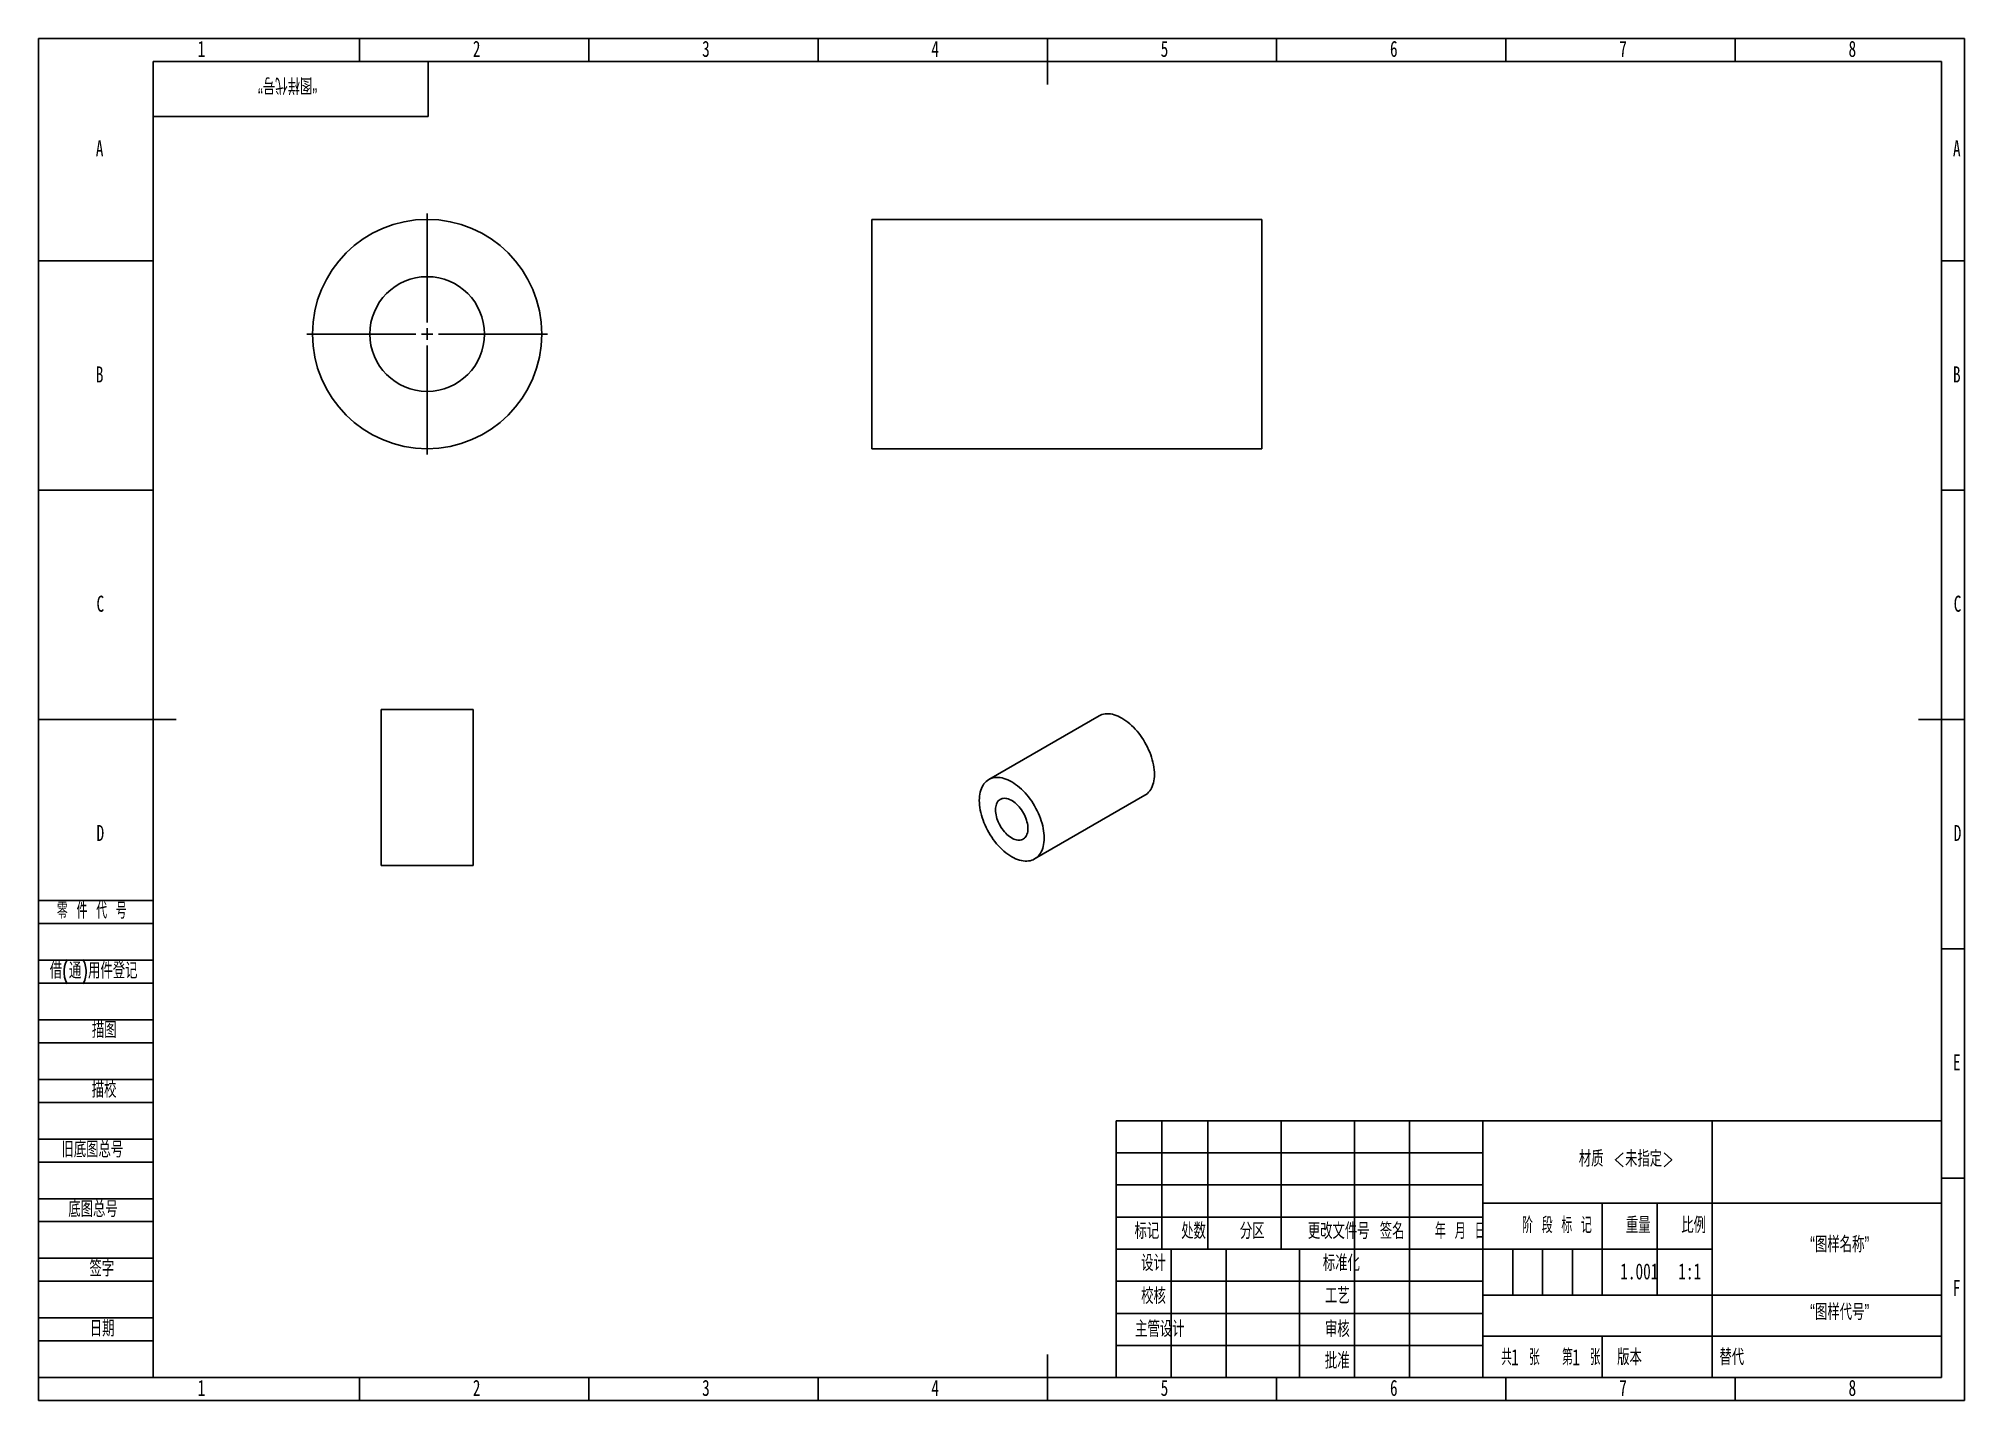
# Model space of a CAD drawing. Header units: millimetres. Extents: x 0 to 420, y 0 to 297.
import ezdxf

# ---------------------------------------------------------------- set-up
doc = ezdxf.new("R2010")
doc.units = ezdxf.units.MM
for name, color, linetype in [('10', 7, 'Continuous'), ('5', 7, 'Continuous'), ('9', 7, 'Continuous'), ('SLD-0', 7, 'Continuous')]:
    doc.layers.add(name, color=color, linetype=linetype)
doc.styles.add('SLDTEXTSTYLE0', font='TXT', dxfattribs={"width": 0.7, "bigfont": 'bigfont'})
doc.styles.add('SLDTEXTSTYLE1', font='TXT', dxfattribs={"width": 0.62, "bigfont": 'bigfont'})
doc.styles.add('SLDTEXTSTYLE2', font='TXT', dxfattribs={"width": 0.614286, "bigfont": 'bigfont'})
doc.styles.add('SLDTEXTSTYLE3', font='TXT', dxfattribs={"width": 0.6, "bigfont": 'bigfont'})
doc.styles.add('SLDTEXTSTYLE4', font='TXT', dxfattribs={"width": 0.7})

# ---------------------------------------------------------------- blocks, each defined once
blk = doc.blocks.new('SW_CENTERMARKSYMBOL_0')
at = {"layer": '10', "color": 0}
for p, q in [((0, 2.5), (0, 26.25)), ((-2.5, 0), (-26.25, 0)), ((0, 0), (-1.25, 0)), ((0, 0), (0, 1.25)), ((0, 0), (0, -1.25)), ((0, 0), (1.25, 0)), ((2.5, 0), (26.25, 0)), ((0, -2.5), (0, -26.25))]:
    blk.add_line(p, q, dxfattribs=at)

msp = doc.modelspace()

# ---------------------------------------------------------------- linework, layer by layer
at = {"color": 7, "linetype": 'Continuous', "lineweight": 25}
for p, q in [((266.75, 257.56), (181.75, 257.56)), ((181.75, 232.56), (181.75, 257.56)), ((266.75, 232.56), (266.75, 257.56)), ((181.75, 207.56), (181.75, 232.56)), ((266.75, 207.56), (266.75, 232.56)), ((181.75, 207.56), (266.75, 207.56)), ((74.75, 150.69), (74.75, 116.69)), ((94.75, 150.69), (74.75, 150.69)), ((94.75, 116.69), (94.75, 150.69)), ((231.27, 149.29), (207.23, 135.41)), ((217.23, 118.09), (241.27, 131.97)), ((94.75, 116.69), (74.75, 116.69))]:
    msp.add_line(p, q, dxfattribs=at)
at = {"color": 7, "linetype": 'Continuous', "lineweight": 25, "flags": 128}
for points in [[(243.34, 136.54), (243.33, 137.05), (243.29, 137.56), (243.23, 138.08), (243.14, 138.62), (243.02, 139.16), (242.88, 139.71), (242.72, 140.26), (242.53, 140.81), (242.32, 141.36), (242.09, 141.91), (241.84, 142.45), (241.56, 142.99), (241.27, 143.51), (240.96, 144.03), (240.63, 144.54), (240.29, 145.03), (239.93, 145.5), (239.56, 145.96), (239.17, 146.4), (238.78, 146.81), (238.37, 147.21), (237.96, 147.58), (237.55, 147.92), (237.12, 148.24), (236.7, 148.53), (236.27, 148.79), (235.84, 149.02), (235.42, 149.22), (235, 149.39), (234.58, 149.53), (234.17, 149.64), (233.76, 149.71), (233.37, 149.75), (232.98, 149.75), (232.61, 149.73), (232.25, 149.67), (231.91, 149.57), (231.58, 149.45), (231.27, 149.29)], [(219.3, 122.67), (219.29, 123.17), (219.25, 123.68), (219.18, 124.2), (219.09, 124.74), (218.98, 125.28), (218.84, 125.83), (218.68, 126.38), (218.49, 126.93), (218.28, 127.48), (218.05, 128.03), (217.8, 128.57), (217.52, 129.11), (217.23, 129.64), (216.92, 130.15), (216.59, 130.66), (216.25, 131.15), (215.89, 131.62), (215.52, 132.08), (215.13, 132.52), (214.74, 132.94), (214.33, 133.33), (213.92, 133.7), (213.5, 134.04), (213.08, 134.36), (212.66, 134.65), (212.23, 134.91), (211.8, 135.15), (211.38, 135.35), (210.95, 135.52), (210.54, 135.65), (210.13, 135.76), (209.72, 135.83), (209.33, 135.87), (208.94, 135.88), (208.57, 135.85), (208.21, 135.79), (207.87, 135.69), (207.54, 135.57), (207.23, 135.41), (206.94, 135.22), (206.66, 135), (206.41, 134.75), (206.18, 134.47), (205.97, 134.16), (205.78, 133.82), (205.62, 133.46), (205.48, 133.07), (205.36, 132.67), (205.27, 132.24), (205.21, 131.78), (205.17, 131.32), (205.16, 130.83), (205.17, 130.33), (205.21, 129.82), (205.27, 129.29), (205.36, 128.76), (205.48, 128.22), (205.62, 127.67), (205.78, 127.12), (205.97, 126.57), (206.18, 126.02), (206.41, 125.47), (206.66, 124.93), (206.94, 124.39), (207.23, 123.86), (207.54, 123.34), (207.87, 122.84), (208.21, 122.35), (208.57, 121.87), (208.94, 121.41), (209.33, 120.98), (209.72, 120.56), (210.13, 120.17), (210.54, 119.8), (210.95, 119.45), (211.38, 119.13), (211.8, 118.84), (212.23, 118.58), (212.66, 118.35), (213.08, 118.15), (213.5, 117.98), (213.92, 117.84), (214.33, 117.74), (214.74, 117.67), (215.13, 117.63), (215.52, 117.62), (215.89, 117.65), (216.25, 117.71), (216.59, 117.8), (216.92, 117.93), (217.23, 118.09), (217.52, 118.28), (217.8, 118.5), (218.05, 118.75), (218.28, 119.03), (218.49, 119.34), (218.68, 119.67), (218.84, 120.04), (218.98, 120.42), (219.09, 120.83), (219.18, 121.26), (219.25, 121.71), (219.29, 122.18), (219.3, 122.67)], [(241.27, 131.97), (241.27, 131.97), (241.56, 132.16), (241.84, 132.38), (242.09, 132.63), (242.32, 132.91), (242.53, 133.22), (242.72, 133.55), (242.88, 133.91), (243.02, 134.3), (243.14, 134.71), (243.23, 135.14), (243.29, 135.59), (243.33, 136.06), (243.34, 136.54)], [(215.76, 124.71), (215.75, 125.06), (215.71, 125.43), (215.65, 125.8), (215.56, 126.18), (215.45, 126.57), (215.32, 126.96), (215.16, 127.34), (214.98, 127.72), (214.78, 128.1), (214.57, 128.46), (214.33, 128.82), (214.08, 129.15), (213.82, 129.47), (213.55, 129.78), (213.26, 130.05), (212.97, 130.31), (212.68, 130.54), (212.38, 130.74), (212.08, 130.91), (211.78, 131.06), (211.48, 131.17), (211.19, 131.25), (210.91, 131.3), (210.64, 131.31), (210.38, 131.29), (210.13, 131.24), (209.89, 131.16), (209.68, 131.05), (209.48, 130.9), (209.3, 130.73), (209.14, 130.52), (209.01, 130.29), (208.9, 130.03), (208.81, 129.75), (208.74, 129.45), (208.71, 129.13), (208.69, 128.79), (208.71, 128.44), (208.74, 128.07), (208.81, 127.69), (208.9, 127.31), (209.01, 126.93), (209.14, 126.54), (209.3, 126.15), (209.48, 125.77), (209.68, 125.4), (209.89, 125.03), (210.13, 124.68), (210.38, 124.34), (210.64, 124.02), (210.91, 123.72), (211.19, 123.44), (211.48, 123.19), (211.78, 122.96), (212.08, 122.76), (212.38, 122.58), (212.68, 122.44), (212.97, 122.33), (213.26, 122.25), (213.55, 122.2), (213.82, 122.18), (214.08, 122.2), (214.33, 122.25), (214.57, 122.33), (214.78, 122.45), (214.98, 122.6), (215.16, 122.77), (215.32, 122.98), (215.45, 123.21), (215.56, 123.46), (215.65, 123.74), (215.71, 124.05), (215.75, 124.37), (215.76, 124.71)]]:
    msp.add_lwpolyline(points, dxfattribs=at)
at = {"color": 7, "linetype": 'Continuous', "lineweight": 25}
for radius in [25, 12.5]:
    msp.add_circle((84.75, 232.56), radius, dxfattribs=at)
at = {"layer": '10', "color": 7}
for p, q in [((0, 109), (25, 109)), ((0, 104), (25, 104)), ((0, 96), (25, 96)), ((0, 91), (25, 91)), ((0, 83), (25, 83)), ((0, 78), (25, 78)), ((0, 70), (25, 70)), ((0, 65), (25, 65)), ((0, 57), (25, 57)), ((0, 52), (25, 52)), ((235, 54), (315, 54)), ((235, 47), (315, 47)), ((0, 44), (25, 44)), ((0, 39), (25, 39)), ((0, 31), (25, 31)), ((0, 26), (25, 26)), ((0, 18), (25, 18)), ((0, 13), (25, 13))]:
    msp.add_line(p, q, dxfattribs=at)
at = {"layer": '10', "color": 7, "lineweight": 25}
for p, q in [((245, 61), (245, 33)), ((255, 61), (255, 33)), ((271, 61), (271, 33)), ((287, 61), (287, 5)), ((299, 61), (299, 5)), ((315, 61), (315, 5)), ((365, 61), (365, 33)), ((315, 43), (415, 43)), ((340.99, 43), (340.99, 23)), ((353, 43), (353, 23)), ((235, 40), (315, 40)), ((235, 33), (365, 33)), ((247, 33), (247, 5)), ((259, 33), (259, 5)), ((275, 33), (275, 5)), ((365, 33), (365, 5)), ((235, 26), (315, 26)), ((315, 23), (415, 23)), ((235, 19), (315, 19)), ((315, 14), (415, 14)), ((235, 12), (315, 12))]:
    msp.add_line(p, q, dxfattribs=at)
at = {"layer": '5'}
for p, q in [((70, 297), (70, 292)), ((120, 297), (120, 292)), ((170, 297), (170, 292)), ((270, 297), (270, 292)), ((320, 297), (320, 292)), ((370, 297), (370, 292)), ((0, 248.5), (25, 248.5)), ((420, 248.5), (415, 248.5)), ((0, 198.5), (25, 198.5)), ((420, 198.5), (415, 198.5)), ((420, 98.5), (415, 98.5)), ((420, 48.5), (415, 48.5)), ((70, 0), (70, 5)), ((120, 0), (120, 5)), ((170, 0), (170, 5)), ((270, 0), (270, 5)), ((320, 0), (320, 5)), ((370, 0), (370, 5))]:
    msp.add_line(p, q, dxfattribs=at)
at = {"layer": '5', "lineweight": 25}
for p, q in [((220, 297), (220, 287)), ((0, 148.5), (30, 148.5)), ((420, 148.5), (410, 148.5)), ((220, 0), (220, 10))]:
    msp.add_line(p, q, dxfattribs=at)
at = {"layer": '5', "color": 7, "lineweight": 25}
for p, q in [((415, 292), (25, 292)), ((25, 292), (25, 5)), ((85, 280), (85, 292)), ((415, 5), (415, 292)), ((25, 280), (85, 280)), ((235, 61), (415, 61)), ((235, 61), (235, 5)), ((0, 5), (415, 5))]:
    msp.add_line(p, q, dxfattribs=at)
at = {"layer": '9', "color": 7}
for p, q in [((420, 297), (0, 297)), ((0, 297), (0, 0)), ((420, 148.5), (420, 297)), ((420, 0), (420, 148.5)), ((0, 0), (420, 0))]:
    msp.add_line(p, q, dxfattribs=at)
at = {"layer": 'SLD-0'}
for p, q in [((321.5, 33), (321.5, 23)), ((328, 33), (328, 23)), ((334.5, 33), (334.5, 23))]:
    msp.add_line(p, q, dxfattribs=at)
at = {"layer": 'SLD-0', "lineweight": 25}
msp.add_line((340.99, 14), (340.99, 5), dxfattribs=at)

# ---------------------------------------------------------------- block references
at = {"layer": '10'}
msp.add_blockref('SW_CENTERMARKSYMBOL_0', (84.75, 232.56), dxfattribs=at)

# ---------------------------------------------------------------- texts
at = {"layer": '10', "char_height": 3.5}
for s, insert, attachment_point, style in [('1', (35.54, 296.5), 2, 'SLDTEXTSTYLE4'), ('2', (95.54, 296.5), 2, 'SLDTEXTSTYLE4'), ('3', (145.54, 296.5), 2, 'SLDTEXTSTYLE4'), ('4', (195.54, 296.5), 2, 'SLDTEXTSTYLE4'), ('5', (245.54, 296.5), 2, 'SLDTEXTSTYLE4'), ('6', (295.55, 296.5), 2, 'SLDTEXTSTYLE4'), ('7', (345.55, 296.5), 2, 'SLDTEXTSTYLE4'), ('8', (395.55, 296.5), 2, 'SLDTEXTSTYLE4'), ('A', (13.32, 274.79), 2, 'SLDTEXTSTYLE4'), ('A', (418.32, 274.79), 2, 'SLDTEXTSTYLE4'), ('B', (13.32, 225.5), 2, 'SLDTEXTSTYLE4'), ('B', (418.32, 225.5), 2, 'SLDTEXTSTYLE4'), ('C', (13.48, 175.5), 2, 'SLDTEXTSTYLE4'), ('C', (418.48, 175.5), 2, 'SLDTEXTSTYLE4'), ('D', (13.48, 125.5), 2, 'SLDTEXTSTYLE4'), ('D', (418.48, 125.5), 2, 'SLDTEXTSTYLE4'), ('E', (418.32, 75.5), 2, 'SLDTEXTSTYLE4'), ('材质 <未指定>', (346.24, 54.48), 2, 'SLDTEXTSTYLE0'), ('“图样名称”', (392.8, 35.79), 2, 'SLDTEXTSTYLE0'), ('1.001', (349.09, 29.9), 2, 'SLDTEXTSTYLE4'), ('1:1', (360.08, 29.9), 2, 'SLDTEXTSTYLE4'), ('F', (418.28, 26.29), 2, 'SLDTEXTSTYLE4'), ('“图样代号”', (392.8, 21.05), 2, 'SLDTEXTSTYLE0'), ('1', (321.14, 11.2), 1, 'SLDTEXTSTYLE4'), ('1', (334.48, 11.2), 1, 'SLDTEXTSTYLE4'), ('1', (35.54, 4.5), 2, 'SLDTEXTSTYLE4'), ('2', (95.54, 4.5), 2, 'SLDTEXTSTYLE4'), ('3', (145.54, 4.5), 2, 'SLDTEXTSTYLE4'), ('4', (195.54, 4.5), 2, 'SLDTEXTSTYLE4'), ('5', (245.54, 4.5), 2, 'SLDTEXTSTYLE4'), ('6', (295.55, 4.5), 2, 'SLDTEXTSTYLE4'), ('7', (345.55, 4.5), 2, 'SLDTEXTSTYLE4'), ('8', (395.55, 4.5), 2, 'SLDTEXTSTYLE4')]:
    msp.add_mtext(s, dxfattribs=dict(at, insert=insert, attachment_point=attachment_point, style=style))
at = {"layer": '10', "color": 7, "char_height": 3.5}
for s, insert, attachment_point, style in [('零 件 代 号', (4.02, 108.59), 1, 'SLDTEXTSTYLE2'), ('借(通)用件登记', (2.47, 95.5), 1, 'SLDTEXTSTYLE0'), ('描图', (14.33, 82.55), 2, 'SLDTEXTSTYLE0'), ('描校', (14.3, 69.52), 2, 'SLDTEXTSTYLE0'), ('旧底图总号', (5, 56.49), 1, 'SLDTEXTSTYLE0'), ('底图总号', (6.5, 43.49), 1, 'SLDTEXTSTYLE0'), ('标记', (241.71, 38.72), 2, 'SLDTEXTSTYLE0'), ('处数', (251.89, 38.72), 2, 'SLDTEXTSTYLE0'), ('分区', (264.68, 38.72), 2, 'SLDTEXTSTYLE0'), ('更改文件号', (283.53, 38.72), 2, 'SLDTEXTSTYLE0'), ('签名', (295.19, 38.72), 2, 'SLDTEXTSTYLE0'), ('年 月 日', (310.04, 38.72), 2, 'SLDTEXTSTYLE1'), ('阶 段 标 记', (331.13, 39.99), 2, 'SLDTEXTSTYLE2'), ('重量', (348.85, 39.99), 2, 'SLDTEXTSTYLE0'), ('比例', (360.94, 39.99), 2, 'SLDTEXTSTYLE0'), ('签字', (13.8, 30.54), 2, 'SLDTEXTSTYLE0'), ('设计', (243.15, 31.73), 2, 'SLDTEXTSTYLE0'), ('标准化', (284.12, 31.73), 2, 'SLDTEXTSTYLE0'), ('校核', (243.15, 24.56), 2, 'SLDTEXTSTYLE0'), ('工艺', (283.24, 24.6), 2, 'SLDTEXTSTYLE0'), ('日期', (13.88, 17.44), 2, 'SLDTEXTSTYLE0'), ('主管设计', (244.53, 17.33), 2, 'SLDTEXTSTYLE0'), ('审核', (283.23, 17.33), 2, 'SLDTEXTSTYLE0'), ('批准', (283.22, 10.44), 2, 'SLDTEXTSTYLE0'), ('共  张', (323.18, 11.2), 2, 'SLDTEXTSTYLE3'), ('第  张', (336.44, 11.2), 2, 'SLDTEXTSTYLE3'), ('版本', (346.96, 11.2), 2, 'SLDTEXTSTYLE0')]:
    msp.add_mtext(s, dxfattribs=dict(at, insert=insert, attachment_point=attachment_point, style=style))
at = {"layer": 'SLD-0', "insert": (54.31, 285.02), "char_height": 3.5, "attachment_point": 2, "rotation": 180, "style": 'SLDTEXTSTYLE0'}
msp.add_mtext('“图样代号”', dxfattribs=at)
at = {"layer": 'SLD-0', "insert": (366.56, 11.2), "char_height": 3.5, "attachment_point": 1, "style": 'SLDTEXTSTYLE0'}
msp.add_mtext('替代', dxfattribs=at)

doc.saveas('drawing.dxf')
